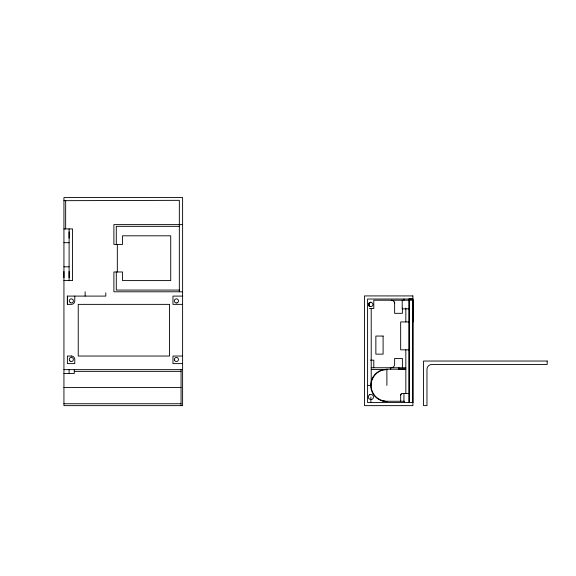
<?xml version="1.0" encoding="UTF-8"?>
<svg xmlns="http://www.w3.org/2000/svg" width="576" height="576" viewBox="0 0 576 576"><rect width="100%" height="100%" fill="white"/><g stroke="black" fill="none" stroke-linecap="round" stroke-linejoin="round"><path stroke-width="0.86" d="M63.936 280.591L63.936 197.575L182.606 197.575L182.606 405.641L63.936 405.641L63.936 280.591L72.547 280.591L72.547 228.924L63.936 228.924M65.657 228.924L65.657 200.671M69.106 238.054L69.106 231.847M409.104 298.937L409.104 402.624L409.104 298.937L412.891 298.937L412.891 402.624M400.666 401.249L400.666 395.215L401.17 393.998M398.945 369.209L386.885 369.209L382.694 369.763A16.193 16.193 0 0 0 371.246 381.211L370.692 385.402A16.193 16.193 0 0 0 386.885 401.594L382.781 400.709A15.847 15.847 0 0 1 373.162 393.322L371.578 389.506L371.038 385.402L371.578 381.298A15.847 15.847 0 0 1 382.781 370.094L386.885 369.554M63.936 200.678L179.338 200.333L179.338 291.787M182.606 224.618L113.89 224.618L113.89 244.426L122.501 244.426L122.501 235.814L170.726 235.814L170.726 280.591L122.501 280.591L122.501 271.98L113.89 271.98L113.89 291.787L182.606 291.787M179.338 226.339L116.294 226.339L116.294 244.426M63.936 242.698L69.106 242.698M63.936 266.818L69.106 266.818M179.338 290.066L116.294 290.066L116.294 271.98M74.786 296.093L74.786 300.924A3.442 3.442 0 0 1 71.338 304.366L67.378 304.366L67.378 296.093L105.79 296.093L105.79 292.824M182.606 296.093L172.966 296.093L172.966 304.366L182.606 304.366M412.891 299.023L367.596 299.023L367.596 402.538L412.891 402.538M369.49 308.498L373.795 308.498L373.795 300.226L413.064 300.226L413.064 321.934M409.104 308.844L402.214 308.844L402.214 300.226M409.104 321.934L400.666 321.934L400.666 349.834L409.104 349.834M182.606 356.033L172.966 356.033L172.966 363.614L182.606 363.614M370.346 360.166L373.795 360.166L373.795 367.747M371.21 367.747L405.828 367.747M398.945 368.69L405.828 368.69M63.936 369.641L182.606 369.641M371.21 369.554L384.271 369.554M405.828 369.554L398.945 369.554L398.945 367.747M74.268 371.362L181.058 371.362M63.936 373.536L74.268 373.536L74.268 369.641M367.596 385.402L371.21 385.402L371.21 308.498M63.936 387.554L181.058 387.554M409.104 393.494L402.386 393.494A1.721 1.721 0 0 0 400.666 395.215M384.271 401.249L404.338 401.249L404.338 402.538M63.936 403.747L181.058 403.747M382.694 401.04L386.885 401.594M69.106 271.57L69.106 277.56M67.378 296.093L67.385 304.366M63.936 271.462L63.936 277.668M405.828 308.045L405.828 321.934M405.828 349.834L405.828 393.494M403.934 299.023L403.934 300.226M403.934 393.494L403.934 401.249M402.386 308.081L402.386 313.322L394.632 313.322L394.632 301.954M402.386 367.747L402.386 358.445L394.632 358.445L394.632 364.298A3.442 3.442 0 0 1 391.19 367.747M390.672 367.747L390.672 369.209M386.885 369.209L386.885 385.402M370.865 397.03L370.865 402.538M369.49 302.616L369.49 305.942M181.058 369.641L181.058 405.641M117.331 244.426L117.331 271.98M85.126 291.787L85.126 296.093M69.106 228.924L69.106 280.591M69.106 369.641L69.106 373.536M391.19 300.226A3.442 3.442 0 0 1 394.632 303.674M369.158 306.238A2.412 2.412 0 0 1 368.539 303.912M368.777 303.329A2.412 2.412 0 0 1 369.158 302.832M369.662 302.443A2.412 2.412 0 0 1 370.865 302.126M169.517 304.366L169.517 356.033L78.235 356.033L78.235 304.366L169.517 304.366M369.576 394.79L369.043 395.201A2.585 2.585 0 0 0 369.043 398.851L370.865 399.614A2.585 2.585 0 0 0 373.45 397.03A2.585 2.585 0 0 0 370.865 394.445L369.576 394.79M176.904 302.926L176.364 302.983A2.066 2.066 0 0 1 174.557 300.002A2.066 2.066 0 0 1 178.02 299.621A2.066 2.066 0 0 1 176.904 302.926M412.891 295.92L364.493 295.92L364.493 405.641L412.891 405.641L412.891 295.92M383.098 336.053L375.862 336.053L375.862 354.139L383.098 354.139L383.098 336.053M71.388 356.033L67.385 356.033L67.385 363.614L74.786 363.614L74.786 359.482A3.442 3.442 0 0 0 71.345 356.033M547.2 361.03L423.533 361.03L423.533 405.641L426.974 405.641L426.974 369.295A4.824 4.824 0 0 1 431.798 364.471L547.2 364.471L547.2 361.03M174.427 360.007L174.362 359.482A2.052 2.052 0 0 1 177.278 357.624A2.052 2.052 0 0 1 177.725 361.051A2.052 2.052 0 0 1 174.427 360.007M369.792 306.302A2.066 2.066 0 0 0 372.931 304.589A2.066 2.066 0 0 0 369.878 302.717A2.066 2.066 0 0 0 369.792 306.302M70.279 302.688A2.066 2.066 0 0 0 73.411 300.953A2.066 2.066 0 0 0 70.344 299.11A2.066 2.066 0 0 0 70.279 302.688M69.998 361.044A2.066 2.066 0 0 0 73.375 359.863A2.066 2.066 0 0 0 70.661 357.53A2.066 2.066 0 0 0 69.998 361.044"/></g></svg>
